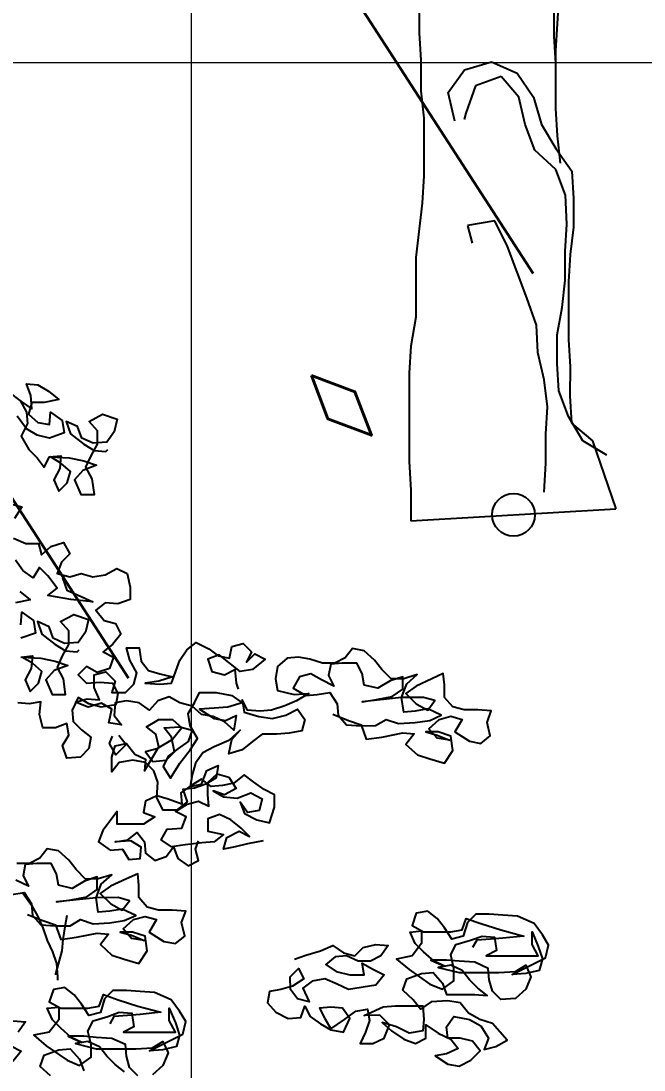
# Model space of a CAD drawing. Header units: millimetres. Extents: x 684983 to 685377, y 990360 to 990509.
# Drawn here: x 685069.861 to 685070.42, y 990431.133 to 990432.076 of the extents above; entities that cross this region are included whole.
import ezdxf

# ---------------------------------------------------------------- set-up
doc = ezdxf.new("R2010")
doc.units = ezdxf.units.MM
doc.header["$PDMODE"] = 35
doc.header["$PDSIZE"] = 0.2
for name, color, linetype in [('dim', 7, 'Continuous'), ('MAHAGONY', 7, 'Continuous'), ('TEAK', 7, 'Continuous')]:
    doc.layers.add(name, color=color, linetype=linetype)
doc.layers.add('grid', color=8, linetype='Continuous', lineweight=9)
doc.layers.add('GRID LEVELS', color=7, linetype='Continuous', lineweight=13)
doc.styles.add('DIM', font='ARIALN.TTF', dxfattribs={"width": 0.8, "height": 1})
doc.styles.get("Standard").update_dxf_attribs({"font": 'RomanS'})
doc.dimstyles.get("Standard").update_dxf_attribs({"dimtxt": 1, "dimasz": 0.18, "dimexe": 0.18, "dimexo": 0.0625, "dimgap": 0.09, "dimtad": 0, "dimrnd": 0.05, "dimzin": 0, "dimdsep": 46, "dimtxsty": 'DIM', "dimcen": 0.09, "dimse1": 1, "dimse2": 1, "dimsd1": 1, "dimsd2": 1, "dimadec": 0, "dimazin": 0, "dimtfac": 1, "dimtix": 1, "dimtofl": 0, "dimtmove": 2, "dimatfit": 3, "dimfxl": 0, "dimtolj": 1, "dimtzin": 0, "dimarcsym": 0})

# ---------------------------------------------------------------- blocks, each defined once
blk = doc.blocks.new('*D25')
at = {"layer": 'Defpoints', "color": 0, "transparency": 16777216}
for p in [(685072.801, 990433.898), (685069.954, 990423.491), (685070.80081, 990423.25934)]:
    blk.add_point(p, dxfattribs=at)
at = {"layer": 'dim', "color": 0, "transparency": 16777216, "insert": (685072.22431, 990428.46284), "char_height": 1, "attachment_point": 5, "rotation": 74.70017, "style": 'DIM'}
blk.add_mtext('\\A1;10.80', dxfattribs=at)
blk = doc.blocks.new('TREE30')
at = {"color": 3, "flags": 128}
for points in [[(0.2872, 2.8922), (0.2992, 2.8832), (0.3092, 2.8762), (0.3082, 2.8892), (0.3042, 2.9002), (0.3152, 2.8992), (0.3252, 2.8932), (0.3352, 2.8852), (0.3212, 2.8822), (0.3092, 2.8822), (0.3062, 2.8712), (0.3152, 2.8632), (0.3263, 2.8612), (0.3272, 2.8732), (0.3383, 2.8652), (0.3403, 2.8532), (0.3263, 2.8482), (0.3143, 2.8511), (0.3042, 2.8571), (0.2952, 2.8691)], [(0.2982, 2.8842), (0.3042, 2.8732), (0.3052, 2.8621), (0.2992, 2.8501), (0.3063, 2.8371), (0.3143, 2.8291), (0.3213, 2.8201), (0.3263, 2.8301), (0.3373, 2.8311), (0.3363, 2.8191), (0.3303, 2.8081), (0.3353, 2.7971), (0.3433, 2.8051), (0.3463, 2.8161), (0.3373, 2.8241), (0.3273, 2.8301), (0.3453, 2.8292), (0.3593, 2.8262), (0.3713, 2.8222), (0.3583, 2.8172), (0.3503, 2.8081), (0.3563, 2.7941), (0.3694, 2.7941), (0.3673, 2.8092), (0.3613, 2.8202), (0.3663, 2.8312), (0.3723, 2.8422), (0.3723, 2.8552), (0.3643, 2.8642), (0.3773, 2.8712), (0.3913, 2.8662), (0.3883, 2.8542), (0.3813, 2.8442), (0.3683, 2.8432), (0.3573, 2.8482), (0.3533, 2.8592), (0.3423, 2.8642), (0.3463, 2.8522), (0.3593, 2.8422), (0.3693, 2.8362), (0.3803, 2.8352), (0.3823, 2.8372)], [(0.2886, 2.785), (0.2996, 2.782), (0.2926, 2.771)], [(0.2917, 2.752), (0.3037, 2.747), (0.3157, 2.747), (0.3187, 2.736), (0.3277, 2.744), (0.3397, 2.748), (0.3457, 2.737), (0.3377, 2.729), (0.3337, 2.718), (0.3457, 2.715), (0.3568, 2.718), (0.3678, 2.715), (0.3798, 2.717), (0.3908, 2.723), (0.4008, 2.718), (0.4038, 2.705), (0.4038, 2.693), (0.3918, 2.689), (0.3798, 2.69), (0.3708, 2.683), (0.3788, 2.673), (0.3898, 2.67), (0.3948, 2.66), (0.3868, 2.65), (0.3778, 2.6429), (0.3879, 2.6379), (0.3839, 2.6269), (0.3719, 2.6229), (0.3618, 2.6289), (0.3538, 2.6209), (0.3619, 2.6129), (0.3749, 2.6139), (0.3869, 2.6129), (0.3919, 2.6029), (0.3899, 2.5919), (0.3759, 2.5899), (0.3639, 2.5929), (0.3539, 2.5989), (0.3479, 2.5869), (0.3489, 2.5759), (0.3569, 2.5679), (0.3659, 2.5609), (0.3639, 2.5499), (0.3559, 2.5418), (0.3429, 2.5408), (0.3389, 2.5528), (0.3449, 2.5628), (0.3429, 2.5739), (0.3319, 2.5698), (0.3199, 2.5698), (0.3168, 2.5828), (0.3178, 2.5948), (0.3068, 2.5928), (0.2958, 2.5938)], [(0.2977, 2.7009), (0.3077, 2.6929), (0.2937, 2.6899)], [(0.2987, 2.6689), (0.2997, 2.6809), (0.3108, 2.6729), (0.3128, 2.6609), (0.2988, 2.6559)], [(0.2988, 2.6379), (0.3098, 2.6389), (0.3088, 2.6269), (0.3028, 2.6159), (0.3078, 2.6048), (0.3158, 2.6129), (0.3188, 2.6239), (0.3098, 2.6319), (0.2998, 2.6379), (0.3178, 2.6369), (0.3318, 2.6339), (0.3438, 2.6299), (0.3308, 2.6249), (0.3228, 2.6159), (0.3288, 2.6019), (0.3418, 2.6019), (0.3398, 2.6169), (0.3338, 2.6279), (0.3388, 2.6389), (0.3448, 2.6499), (0.3448, 2.6629), (0.3368, 2.6719), (0.3498, 2.6789), (0.3638, 2.674), (0.3608, 2.6619), (0.3538, 2.6519), (0.3408, 2.6509), (0.3298, 2.6559), (0.3258, 2.6669), (0.3148, 2.6719), (0.3188, 2.6599), (0.3318, 2.6499), (0.3418, 2.6439), (0.3528, 2.6429), (0.3548, 2.6449)], [(0.3387, 2.714), (0.3428, 2.702), (0.3568, 2.696), (0.3678, 2.691), (0.3468, 2.693), (0.3247, 2.6969), (0.3337, 2.704), (0.3247, 2.716), (0.3167, 2.724), (0.3107, 2.7139), (0.3007, 2.7209), (0.2937, 2.7309)], [(0.5315, 2.4615), (0.5165, 2.4585), (0.5045, 2.4555), (0.4935, 2.4535), (0.4965, 2.4645), (0.5085, 2.4705), (0.5185, 2.4655), (0.5105, 2.4735), (0.5005, 2.4815), (0.4895, 2.4865), (0.4784, 2.4825), (0.4785, 2.4705), (0.4935, 2.4675), (0.4845, 2.4605), (0.4725, 2.4595), (0.4565, 2.4575), (0.4434, 2.4555), (0.4334, 2.4624), (0.4394, 2.4725), (0.4534, 2.4735), (0.4574, 2.4845), (0.4474, 2.4895), (0.4584, 2.4965), (0.4694, 2.4995), (0.4794, 2.4945), (0.4784, 2.5055), (0.4784, 2.5175), (0.4874, 2.5256), (0.4984, 2.5226), (0.5054, 2.5116), (0.4944, 2.5055), (0.4834, 2.5095), (0.4934, 2.5035), (0.5065, 2.5025), (0.5195, 2.5076), (0.5305, 2.5016), (0.5275, 2.4906), (0.5165, 2.4885), (0.5095, 2.4985), (0.5135, 2.4875), (0.5255, 2.4815), (0.5375, 2.4786), (0.5425, 2.4936), (0.5425, 2.5056), (0.5325, 2.5106), (0.5225, 2.5176), (0.5134, 2.5246), (0.5034, 2.5166), (0.4924, 2.5145), (0.4814, 2.5135), (0.4724, 2.5205), (0.4624, 2.5145), (0.4524, 2.5075), (0.4534, 2.4965), (0.4404, 2.5015), (0.4294, 2.5045), (0.4184, 2.4995), (0.4164, 2.4885), (0.4274, 2.4845), (0.4164, 2.4774), (0.3914, 2.4774), (0.3914, 2.4894), (0.3774, 2.4714), (0.3734, 2.4604), (0.3844, 2.4524), (0.3964, 2.4534), (0.4024, 2.4434), (0.4134, 2.4444), (0.4144, 2.4554), (0.4044, 2.4614), (0.3894, 2.4604), (0.4014, 2.4624), (0.4104, 2.4694), (0.4174, 2.4604), (0.4184, 2.4494), (0.4274, 2.4424), (0.4384, 2.4464), (0.4454, 2.4555), (0.4495, 2.4444), (0.4595, 2.4375), (0.4695, 2.4425), (0.4665, 2.4535), (0.4695, 2.4615)], [(0.305, 2.3907), (0.32, 2.3847), (0.332, 2.3807), (0.3371, 2.3667), (0.3521, 2.3687), (0.3721, 2.3727), (0.3831, 2.3717), (0.3751, 2.3617), (0.3861, 2.3517), (0.3981, 2.3477), (0.4121, 2.3437), (0.4201, 2.3557), (0.4181, 2.3697), (0.4061, 2.3737), (0.3941, 2.3737), (0.4051, 2.3707), (0.4171, 2.3657), (0.4051, 2.3677), (0.3971, 2.3767), (0.4071, 2.3858), (0.4181, 2.3888), (0.4291, 2.3858), (0.4221, 2.3738), (0.4361, 2.3648), (0.4472, 2.3628), (0.4562, 2.3698), (0.4531, 2.3828), (0.4571, 2.3938), (0.4441, 2.3948), (0.4311, 2.3948), (0.4201, 2.3978), (0.4121, 2.4068), (0.4121, 2.4188), (0.4111, 2.4298), (0.4001, 2.4248), (0.385, 2.4178), (0.375, 2.4107), (0.3851, 2.4007), (0.3961, 2.3947), (0.4031, 2.4038), (0.3921, 2.4068), (0.371, 2.4067), (0.333, 2.4027), (0.347, 2.4047), (0.362, 2.4077), (0.372, 2.4147), (0.372, 2.4268), (0.36, 2.4227), (0.348, 2.4157), (0.335, 2.4187), (0.333, 2.4297), (0.328, 2.4397), (0.314, 2.4397), (0.303, 2.4387), (0.301, 2.4277), (0.306, 2.4177), (0.294, 2.4237)], [(0.29, 2.4097), (0.302, 2.4117), (0.309, 2.4007), (0.31, 2.3897), (0.318, 2.3807), (0.332, 2.3797), (0.3461, 2.3797), (0.3561, 2.3857), (0.3681, 2.3817), (0.3841, 2.3827), (0.3981, 2.3847), (0.4091, 2.3898), (0.3961, 2.3958), (0.3841, 2.3937), (0.3731, 2.3927), (0.371, 2.4067), (0.376, 2.4198), (0.386, 2.4288), (0.373, 2.4248), (0.361, 2.4247), (0.352, 2.4337), (0.345, 2.4427), (0.335, 2.4517), (0.324, 2.4537), (0.317, 2.4447), (0.307, 2.4397), (0.295, 2.4397)], [(0.5615, 2.3477), (0.5725, 2.3517), (0.5865, 2.3558), (0.5985, 2.3608), (0.6086, 2.3538), (0.6196, 2.3508), (0.6276, 2.3588), (0.6396, 2.3618), (0.6516, 2.3608), (0.6446, 2.3508), (0.6346, 2.3458), (0.6226, 2.3458), (0.6116, 2.3508), (0.6006, 2.3498), (0.5916, 2.3427), (0.6016, 2.3358), (0.6146, 2.3328), (0.6286, 2.3328), (0.6266, 2.3438), (0.6376, 2.3378), (0.6476, 2.3328), (0.6396, 2.3228), (0.6136, 2.3187), (0.6026, 2.3237), (0.5906, 2.3287), (0.5786, 2.3267), (0.5696, 2.3197), (0.5756, 2.3067), (0.5646, 2.3097), (0.5576, 2.3187), (0.5575, 2.3307), (0.5655, 2.3387), (0.5706, 2.3287), (0.5596, 2.3217), (0.5485, 2.3187), (0.5375, 2.3167), (0.5355, 2.3057), (0.5436, 2.2967), (0.5556, 2.2907), (0.5676, 2.2917), (0.5716, 2.3027), (0.5766, 2.2927), (0.5866, 2.2857), (0.5966, 2.2797), (0.6086, 2.2777), (0.6146, 2.2907), (0.6076, 2.3007), (0.5966, 2.3017), (0.5856, 2.3007), (0.5906, 2.2907), (0.5966, 2.2807), (0.6096, 2.2897), (0.6206, 2.2977), (0.6316, 2.2997), (0.6336, 2.2887), (0.6297, 2.2777), (0.6247, 2.2667), (0.6367, 2.2667), (0.6477, 2.2717), (0.6527, 2.2848), (0.6436, 2.2938), (0.6286, 2.2937), (0.6466, 2.3018), (0.6587, 2.3028), (0.6847, 2.3028), (0.6857, 2.2898), (0.6847, 2.2788), (0.6717, 2.2768), (0.6597, 2.2828), (0.6457, 2.2868), (0.6547, 2.2788), (0.6667, 2.2708), (0.6777, 2.2668), (0.6877, 2.2718), (0.6877, 2.2848), (0.6997, 2.2768), (0.7117, 2.2708), (0.7187, 2.2618), (0.7077, 2.2568), (0.6967, 2.2548), (0.7087, 2.2468), (0.7198, 2.2448), (0.7308, 2.2508), (0.7398, 2.2598), (0.7327, 2.2688), (0.7207, 2.2718), (0.7087, 2.2718), (0.7077, 2.2828), (0.7147, 2.2928), (0.7297, 2.2898), (0.7407, 2.2838), (0.7478, 2.2718), (0.7438, 2.2608), (0.7548, 2.2638), (0.7658, 2.2698), (0.7517, 2.2858), (0.7397, 2.2898), (0.7287, 2.2958), (0.7207, 2.3058), (0.7087, 2.3078), (0.6927, 2.3068), (0.6827, 2.2998), (0.6757, 2.3088), (0.6656, 2.3178), (0.6696, 2.3288), (0.6836, 2.3338), (0.6947, 2.3348), (0.7037, 2.3248), (0.7077, 2.3138), (0.7347, 2.3139), (0.7467, 2.3129), (0.7377, 2.3199), (0.7297, 2.3279), (0.7227, 2.3369), (0.7117, 2.3419), (0.6997, 2.3398), (0.7197, 2.3349), (0.7577, 2.3349), (0.7737, 2.3359), (0.7837, 2.3419), (0.7887, 2.3309), (0.7837, 2.3189), (0.7737, 2.3099), (0.7597, 2.3089), (0.7517, 2.3169), (0.7487, 2.3279), (0.7477, 2.3389), (0.7347, 2.3449), (0.7197, 2.3459), (0.7077, 2.3469), (0.6926, 2.3468), (0.7057, 2.3409), (0.6956, 2.3458), (0.6856, 2.3548), (0.6776, 2.3628), (0.6726, 2.3738), (0.6836, 2.3749), (0.6836, 2.3629), (0.6746, 2.3508), (0.6596, 2.3478), (0.6716, 2.3378), (0.6917, 2.3238), (0.7037, 2.3188), (0.7147, 2.3268), (0.7147, 2.3389), (0.7117, 2.3519), (0.7166, 2.3619), (0.7307, 2.3659), (0.7417, 2.3699), (0.7537, 2.3689), (0.7557, 2.3559), (0.7457, 2.3509), (0.7957, 2.3509), (0.7897, 2.3619), (0.7897, 2.374), (0.7957, 2.36), (0.7997, 2.3479), (0.7967, 2.3369), (0.7837, 2.3339), (0.7707, 2.3329), (0.8027, 2.3489), (0.8057, 2.361), (0.7997, 2.371), (0.7917, 2.382), (0.7757, 2.389), (0.7617, 2.3899), (0.7486, 2.3909), (0.7356, 2.3909), (0.7276, 2.3829), (0.7236, 2.3699), (0.7126, 2.3669), (0.7056, 2.3779), (0.6986, 2.3869), (0.6896, 2.3939), (0.6786, 2.3919), (0.6746, 2.3799), (0.6856, 2.3739), (0.7116, 2.3739), (0.7226, 2.3759), (0.7266, 2.3869), (0.7406, 2.3819), (0.7597, 2.3759), (0.7817, 2.3699), (0.7617, 2.3679), (0.7497, 2.3669), (0.7367, 2.3659), (0.7327, 2.3589)]]:
    blk.add_lwpolyline(points, dxfattribs=at)
at = {"color": 105, "flags": 128}
for points in [[(0.5985, 2.5829), (0.6135, 2.5769), (0.6255, 2.5729), (0.6305, 2.5589), (0.6455, 2.561), (0.6655, 2.565), (0.6766, 2.564), (0.6686, 2.554), (0.6796, 2.544), (0.6916, 2.54), (0.7056, 2.536), (0.7136, 2.548), (0.7116, 2.562), (0.6996, 2.566), (0.6876, 2.566), (0.6986, 2.563), (0.7106, 2.558), (0.6986, 2.56), (0.6906, 2.569), (0.7006, 2.578), (0.7116, 2.581), (0.7226, 2.578), (0.7156, 2.566), (0.7296, 2.557), (0.7406, 2.555), (0.7496, 2.5621), (0.7466, 2.5751), (0.7506, 2.5861), (0.7376, 2.5871), (0.7246, 2.5871), (0.7136, 2.59), (0.7056, 2.599), (0.7055, 2.6111), (0.7045, 2.6221), (0.6935, 2.617), (0.6785, 2.61), (0.6685, 2.603), (0.6785, 2.593), (0.6895, 2.587), (0.6965, 2.596), (0.6855, 2.599), (0.6645, 2.599), (0.6265, 2.595), (0.6405, 2.597), (0.6555, 2.6), (0.6655, 2.607), (0.6655, 2.619), (0.6535, 2.615), (0.6415, 2.608), (0.6285, 2.611), (0.6265, 2.622), (0.6214, 2.632), (0.6074, 2.632), (0.5964, 2.631), (0.5944, 2.62), (0.5995, 2.61), (0.5874, 2.616), (0.5774, 2.6219), (0.5664, 2.6189), (0.5604, 2.6079), (0.5724, 2.6009), (0.5834, 2.6019), (0.5955, 2.6039), (0.6025, 2.5929), (0.6035, 2.5819), (0.6115, 2.5729), (0.6255, 2.5719), (0.6395, 2.572), (0.6495, 2.578), (0.6615, 2.574), (0.6775, 2.575), (0.6916, 2.577), (0.7026, 2.582), (0.6895, 2.588), (0.6775, 2.586), (0.6665, 2.585), (0.6645, 2.599), (0.6695, 2.612), (0.6795, 2.621), (0.6665, 2.617), (0.6545, 2.617), (0.6455, 2.626), (0.6385, 2.635), (0.6284, 2.644), (0.6174, 2.646), (0.6104, 2.637), (0.6004, 2.632), (0.5884, 2.632), (0.5764, 2.636), (0.5654, 2.6379), (0.5544, 2.6369), (0.5454, 2.6289), (0.5434, 2.6169), (0.5454, 2.6059), (0.5614, 2.6019), (0.5754, 2.6029), (0.5634, 2.5959), (0.5524, 2.5909), (0.5394, 2.5869), (0.5284, 2.5859), (0.5164, 2.5869), (0.5114, 2.5969), (0.5134, 2.5849), (0.5274, 2.5809), (0.5404, 2.5789), (0.5534, 2.5819), (0.5644, 2.5879), (0.5715, 2.5779), (0.5685, 2.5669), (0.5565, 2.5649), (0.5444, 2.5639), (0.5304, 2.5639), (0.5214, 2.5568), (0.5114, 2.5488), (0.4984, 2.5448), (0.5014, 2.5588), (0.5094, 2.5678), (0.4984, 2.5578), (0.4844, 2.5518), (0.4734, 2.5458), (0.4664, 2.5358), (0.4634, 2.5248), (0.4614, 2.5137), (0.4724, 2.5158), (0.4774, 2.5288), (0.4884, 2.5338), (0.4864, 2.5218), (0.4764, 2.5158), (0.4654, 2.5118), (0.4544, 2.5107), (0.4584, 2.4987), (0.4484, 2.4907), (0.4354, 2.4907), (0.4294, 2.5027), (0.4304, 2.5177), (0.4264, 2.5287), (0.4184, 2.5367), (0.4064, 2.5387), (0.3933, 2.5367), (0.3863, 2.5277), (0.3863, 2.5417), (0.3893, 2.5527), (0.4003, 2.5547), (0.4083, 2.5447), (0.4184, 2.5397), (0.4174, 2.5287), (0.4244, 2.5397), (0.4314, 2.5518), (0.4283, 2.5638), (0.4193, 2.5708), (0.4313, 2.5778), (0.4443, 2.5778), (0.4534, 2.5698), (0.4444, 2.5588), (0.4294, 2.5498), (0.4184, 2.5467), (0.4254, 2.5377), (0.4384, 2.5387), (0.4464, 2.5468), (0.4434, 2.5608), (0.4363, 2.5698), (0.4514, 2.5708), (0.4634, 2.5678), (0.4594, 2.5568), (0.4494, 2.5498), (0.4404, 2.5428), (0.4354, 2.5327), (0.4424, 2.5217), (0.4514, 2.5358), (0.4614, 2.5488), (0.4684, 2.5598), (0.4614, 2.5718), (0.4594, 2.5838), (0.4654, 2.5938), (0.4703, 2.6038), (0.4864, 2.6038), (0.5014, 2.6009), (0.5114, 2.5939), (0.4974, 2.5898), (0.4844, 2.5888), (0.4704, 2.5878), (0.4844, 2.5788), (0.4954, 2.5768), (0.5054, 2.5818), (0.5034, 2.5678), (0.4944, 2.5758), (0.4834, 2.5808), (0.4724, 2.5828), (0.4634, 2.5908), (0.4513, 2.5938), (0.4413, 2.5998), (0.4303, 2.5958), (0.4223, 2.5868), (0.4123, 2.5938), (0.4003, 2.5958), (0.3893, 2.5938), (0.3883, 2.5817), (0.3953, 2.5727), (0.3833, 2.5747), (0.3863, 2.5877), (0.3763, 2.5937), (0.3633, 2.5897), (0.3513, 2.5947), (0.3623, 2.5977), (0.3743, 2.5967), (0.3693, 2.6087), (0.3692, 2.6208), (0.3803, 2.6238), (0.3893, 2.6148), (0.3863, 2.6038), (0.3993, 2.6038), (0.4073, 2.6118), (0.4103, 2.6228), (0.4033, 2.6348), (0.4002, 2.6468), (0.4123, 2.6468), (0.4143, 2.6338), (0.4213, 2.6248), (0.4323, 2.6218), (0.4443, 2.6188), (0.4313, 2.6148), (0.4183, 2.6128), (0.4323, 2.6118), (0.4433, 2.6128), (0.4513, 2.6348), (0.4583, 2.6449), (0.4673, 2.6519), (0.4793, 2.6459), (0.4883, 2.6389), (0.4993, 2.6369), (0.5013, 2.6479), (0.5123, 2.6509), (0.5204, 2.6429), (0.5154, 2.6329), (0.5234, 2.6409), (0.5334, 2.6359), (0.5214, 2.6259), (0.5094, 2.6239), (0.4893, 2.6399), (0.4783, 2.6359), (0.4823, 2.6239), (0.4944, 2.6209), (0.5044, 2.6259), (0.5054, 2.6129), (0.5074, 2.6069)], [(0.2911, 2.2886), (0.3031, 2.2876), (0.2961, 2.2776)], [(0.2891, 2.2645), (0.2991, 2.2595), (0.2911, 2.2495)], [(0.3272, 2.2356), (0.3172, 2.2446), (0.3211, 2.2556), (0.3352, 2.2606), (0.3462, 2.2616), (0.3552, 2.2516), (0.3592, 2.2406)], [(0.3982, 2.2396), (0.3892, 2.2466), (0.3812, 2.2546), (0.3742, 2.2636), (0.3632, 2.2686), (0.3512, 2.2666), (0.3712, 2.2616), (0.4092, 2.2616), (0.4252, 2.2627), (0.4352, 2.2687), (0.4402, 2.2577), (0.4352, 2.2457), (0.4252, 2.2366)], [(0.4112, 2.2356), (0.4032, 2.2436), (0.4002, 2.2546), (0.3992, 2.2656), (0.3862, 2.2716), (0.3712, 2.2726), (0.3592, 2.2736), (0.3441, 2.2736), (0.3572, 2.2676), (0.3472, 2.2726), (0.3371, 2.2816), (0.3291, 2.2896), (0.3241, 2.3006), (0.3351, 2.3016), (0.3351, 2.2896), (0.3261, 2.2776), (0.3111, 2.2746), (0.3231, 2.2646), (0.3432, 2.2506), (0.3552, 2.2456), (0.3662, 2.2536), (0.3662, 2.2656), (0.3632, 2.2786), (0.3682, 2.2886), (0.3822, 2.2927), (0.3932, 2.2967), (0.4052, 2.2957), (0.4072, 2.2827), (0.3972, 2.2777), (0.4472, 2.2777), (0.4412, 2.2887), (0.4412, 2.3007), (0.4472, 2.2867), (0.4512, 2.2747), (0.4482, 2.2637), (0.4352, 2.2607), (0.4222, 2.2597), (0.4542, 2.2757), (0.4572, 2.2877), (0.4512, 2.2977), (0.4432, 2.3087), (0.4272, 2.3157), (0.4132, 2.3167), (0.4002, 2.3177), (0.3871, 2.3177), (0.3791, 2.3097), (0.3752, 2.2966), (0.3641, 2.2936), (0.3571, 2.3046), (0.3501, 2.3136), (0.3411, 2.3206), (0.3301, 2.3186), (0.3261, 2.3066), (0.3371, 2.3006), (0.3631, 2.3006), (0.3741, 2.3027), (0.3781, 2.3137), (0.3922, 2.3087), (0.4112, 2.3027), (0.4332, 2.2967), (0.4132, 2.2947), (0.4012, 2.2937), (0.3882, 2.2927), (0.3842, 2.2856)]]:
    blk.add_lwpolyline(points, dxfattribs=at)
at = {"flags": 128}
blk.add_lwpolyline([(0.3929, 2.5629), (0.3999, 2.5539), (0.3899, 2.5439), (0.3839, 2.5549), (0.3869, 2.5619)], dxfattribs=at)
at = {"color": 15, "flags": 128}
for points in [[(0.301, 2.4107), (0.309, 2.3997), (0.315, 2.3887), (0.32, 2.3777), (0.324, 2.3657), (0.3291, 2.3547), (0.3331, 2.3436), (0.3341, 2.3306), (0.3341, 2.3276)], [(0.343, 2.3897), (0.341, 2.3787), (0.3391, 2.3667), (0.3381, 2.3557), (0.3321, 2.3336), (0.3321, 2.3326)]]:
    blk.add_lwpolyline(points, dxfattribs=at)
blk = doc.blocks.new('A$C25655A80')
for p, q in [((-0.07473, 0.275), (-0.0747, 0.30961)), ((0.00697, 0.26435), (0.00892, 0.29703)), ((0.00602, 0.273), (0.00603, 0.29031)), ((-0.07378, 0.25866), (-0.07473, 0.275)), ((0.00696, 0.25666), (0.00602, 0.273)), ((0.00694, 0.22974), (0.00697, 0.26435)), ((-0.0738, 0.24039), (-0.07378, 0.25866)), ((-0.04783, 0.25287), (-0.03149, 0.25766)), ((-0.03149, 0.25766), (-0.01611, 0.25091)), ((-0.05746, 0.23942), (-0.04783, 0.25287)), ((-0.02573, 0.249), (-0.04111, 0.24325)), ((-0.01516, 0.23649), (-0.02573, 0.249)), ((-0.01611, 0.25091), (-0.00651, 0.23649)), ((-0.07189, 0.22405), (-0.0738, 0.24039)), ((-0.05363, 0.22211), (-0.05746, 0.23942)), ((-0.04111, 0.24325), (-0.0469, 0.22691)), ((-0.01133, 0.22015), (-0.01516, 0.23649)), ((-0.00651, 0.23649), (-0.00172, 0.22014)), ((-0.0469, 0.22691), (-0.04786, 0.22307)), ((0.00789, 0.2134), (0.00694, 0.22974)), ((-0.07192, 0.18944), (-0.07189, 0.22405)), ((-0.00558, 0.20476), (-0.01133, 0.22015)), ((-0.00172, 0.22014), (0.00692, 0.20571)), ((0.00979, 0.19706), (0.00789, 0.2134)), ((0.00691, 0.19322), (-0.00558, 0.20476)), ((0.00692, 0.20571), (0.01652, 0.19225)), ((-0.0729, 0.1731), (-0.07192, 0.18944)), ((0.01266, 0.17783), (0.00691, 0.19322)), ((0.01652, 0.19225), (0.01746, 0.1759)), ((0.01361, 0.16052), (0.01266, 0.17783)), ((-0.07678, 0.14042), (-0.0729, 0.1731)), ((0.01746, 0.1759), (0.01745, 0.1586)), ((-0.02965, 0.16249), (-0.046, 0.15962)), ((-0.046, 0.15962), (-0.04312, 0.14904)), ((-0.02198, 0.1471), (-0.02965, 0.16249)), ((0.01263, 0.14418), (0.01361, 0.16052)), ((0.01745, 0.1586), (0.01551, 0.14226)), ((-0.01047, 0.11633), (-0.02198, 0.1471)), ((-0.07681, 0.10485), (-0.07678, 0.14042)), ((0.01261, 0.12688), (0.01263, 0.14418)), ((0.01551, 0.14226), (0.01453, 0.12592)), ((0.01068, 0.11054), (0.01261, 0.12688)), ((0.01453, 0.12592), (0.0145, 0.09131)), ((-0.00471, 0.09998), (-0.01047, 0.11633)), ((0.00778, 0.0942), (0.01068, 0.11054)), ((-0.07971, 0.08755), (-0.07681, 0.10485)), ((-0.00377, 0.08364), (-0.00471, 0.09998)), ((0.00776, 0.0769), (0.00778, 0.0942)), ((0.0145, 0.09131), (0.01545, 0.07497)), ((-0.08068, 0.07121), (-0.07971, 0.08755)), ((0.00006, 0.06729), (-0.00377, 0.08364)), ((0.00871, 0.06055), (0.00776, 0.0769)), ((-0.08073, 0.01834), (-0.08068, 0.07121)), ((0.01545, 0.07497), (0.01543, 0.05766)), ((0.00197, 0.05095), (0.00006, 0.06729)), ((0.01446, 0.04517), (0.00871, 0.06055)), ((0.01543, 0.05766), (0.01638, 0.04132)), ((0.00099, 0.03461), (0.00197, 0.05095)), ((0.0231, 0.03074), (0.01446, 0.04517)), ((0.01638, 0.04132), (0.02887, 0.03074)), ((0.00098, 0.0173), (0.00099, 0.03461)), ((0.03751, 0.02208), (0.0231, 0.03074)), ((0.02887, 0.03074), (0.04298, -0.01006)), ((-0.07979, 0.00103), (-0.08073, 0.01834)), ((0, 0), (0.00098, 0.0173)), ((-0.0798, -0.01723), (-0.07979, 0.00103))]:
    blk.add_line(p, q)
blk = doc.blocks.new('TR')
blk.add_line((-0.0606, -0.00238, 1.34531), (0.06219, 0.00478, 1.34531))
blk.add_circle((0.0008, 0.0012, 1.34531), 0.01282)
blk.add_blockref('A$C25655A80', (0.01921, 0.01485, 1.34531))

msp = doc.modelspace()

# ---------------------------------------------------------------- linework, layer by layer
at = {"layer": 'grid'}
for p, q in [((685070.01363, 990509.15479), (685070.01363, 990370.8996)), ((685085.19566, 990432.03806), (684982.76357, 990432.03806))]:
    msp.add_line(p, q, dxfattribs=at)

# ---------------------------------------------------------------- block references
at = {"layer": 'MAHAGONY', "color": 7, "xscale": 0.9355958136093464, "yscale": 0.9355958136093464, "zscale": 0.9355958136093464}
msp.add_blockref('TREE30', (685069.581, 990429.036, 97.59), dxfattribs=at)
at = {"layer": 'TEAK', "xscale": 1.5, "yscale": 1.5, "zscale": 1.5}
msp.add_blockref('TR', (685070.302, 990431.63), dxfattribs=at)

# ---------------------------------------------------------------- texts
at = {"layer": 'GRID LEVELS', "width": 0.5}
msp.add_text('97.707', height=0.8, rotation=45, dxfattribs=at).set_placement((685069.62998, 990431.15777, 97.70655))

# ---------------------------------------------------------------- dimensions: what is measured, and where the dimension line sits
at = {"layer": 'dim'}
dim = msp.add_aligned_dim(p1=(685072.801, 990433.898), p2=(685069.954, 990423.491), distance=0.87792, dimstyle='Standard', dxfattribs=at)
dim.commit()
dim.dimension.update_dxf_attribs({"geometry": '*D25', "text_midpoint": (685072.22431, 990428.46284)})

doc.saveas('drawing.dxf')
